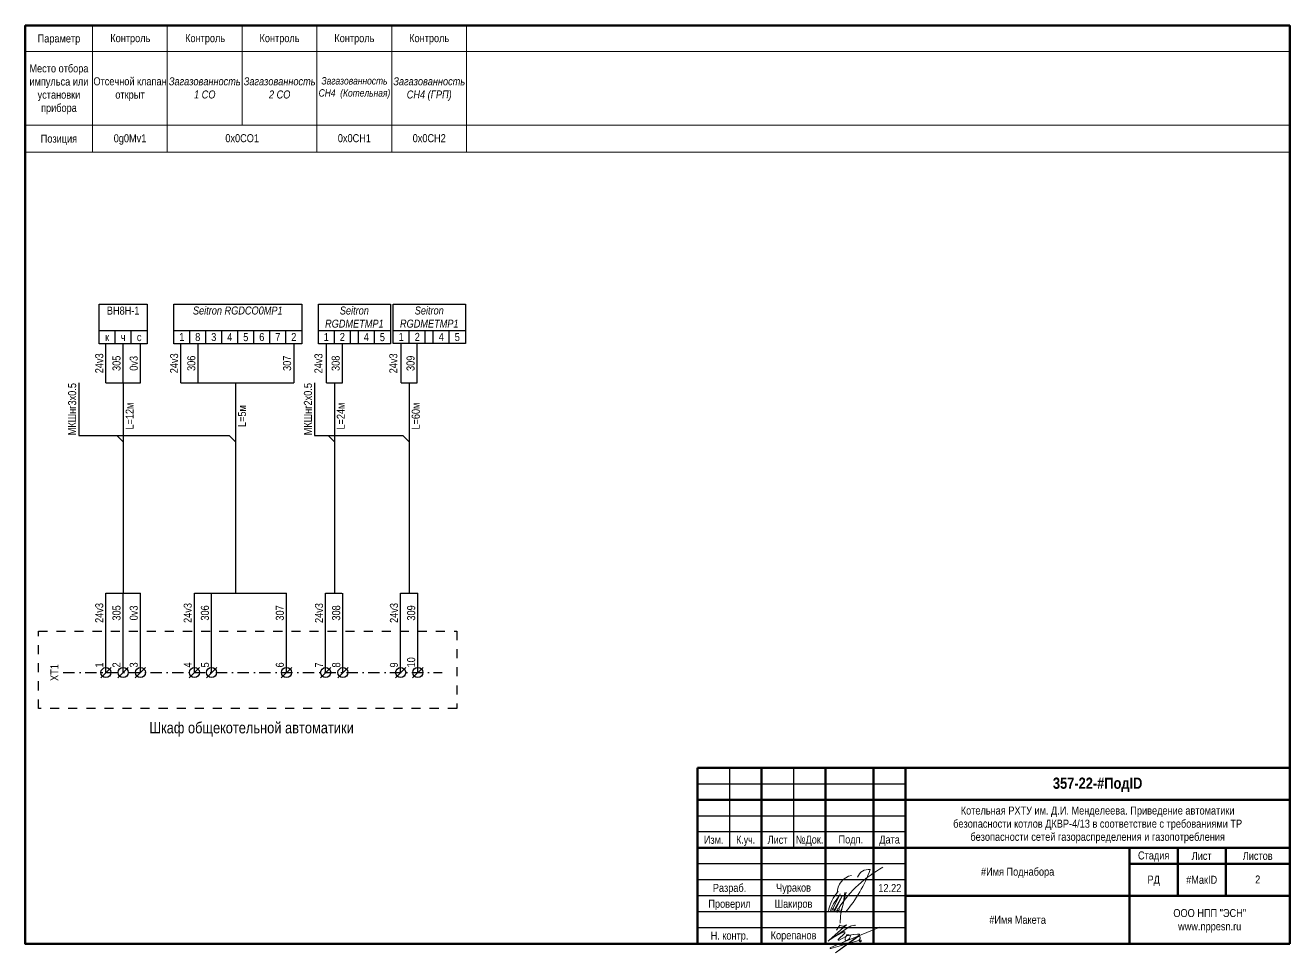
# Model space of a CAD drawing. Header units: millimetres. Extents: x -6000 to 26000, y -6000 to 26000.
# Drawn here: x 20 to 415, y -934.2 to -644.3 of the extents above; entities that cross this region are included whole.
import ezdxf

# ---------------------------------------------------------------- set-up
doc = ezdxf.new("R2010")
doc.units = ezdxf.units.MM
doc.header["$MEASUREMENT"] = 0
doc.linetypes.add('Штриховая', pattern=[5.644444, 2.822222, -2.822222])
doc.linetypes.add('Штрихпунктирная', pattern=[6.702778, 3.527778, -1.763889, 0, -1.411111])
for name, color, linetype, lineweight in [('0_Ном._пера__1', 7, 'Continuous', 15), ('0_Ном._пера__21', 7, 'Continuous', 30), ('0_Ном._пера__246', 7, 'Continuous', 100), ('2D - Общий_Ном._пера__1', 7, 'Continuous', 15), ('2D - Общий_Ном._пера__21', 7, 'Continuous', 30), ('Аннотация - Текст_Ном._пера__1', 7, 'Continuous', 15)]:
    doc.layers.add(name, color=color, linetype=linetype, lineweight=lineweight)
doc.layers.add('0_Ном._пера__9', color=7, linetype='Continuous', lineweight=15, true_color=0x3dad99)
doc.styles.add('СГЕНЕРИР_СТИЛЬ_1', font='ARIALN.TTF')
doc.styles.add('СГЕНЕРИР_СТИЛЬ_2', font='')
doc.styles.add('СГЕНЕРИР_СТИЛЬ_4', font='ARIALN.TTF')
doc.styles.get('СГЕНЕРИР_СТИЛЬ_2').set_extended_font_data('Arial Narrow', italic=True)

msp = doc.modelspace()

# ---------------------------------------------------------------- linework, layer by layer
at = {"layer": '0_Ном._пера__21', "color": 7, "linetype": 'Continuous', "lineweight": 30}
for p, q in [((68.57, -756.1), (103.88, -756.1)), ((85.68, -756.1), (85.68, -821.78)), ((114.05, -756.1), (119.05, -756.1)), ((116.55, -756.1), (116.55, -821.78)), ((137.45, -756.1), (142.45, -756.1)), ((139.95, -756.1), (139.95, -821.78)), ((72.83, -821.78), (101.61, -821.78)), ((113.83, -821.78), (118.93, -821.78)), ((137.26, -821.78), (142.64, -821.78)), ((415, -876.4), (230, -876.4)), ((230, -876.4), (230, -931.4)), ((240, -876.4), (240, -901.4)), ((250, -876.4), (250, -931.4)), ((260, -876.4), (260, -901.4)), ((270, -876.4), (270, -931.4)), ((285, -876.4), (285, -931.4)), ((295, -876.4), (295, -931.4)), ((230, -881.4), (295, -881.4)), ((415, -886.4), (230, -886.4)), ((230, -891.4), (295, -891.4)), ((295, -896.4), (230, -896.4)), ((415, -901.4), (230, -901.4)), ((365, -931.4), (365, -901.4)), ((380, -901.4), (380, -916.4)), ((395, -901.4), (395, -916.4)), ((295, -906.4), (230, -906.4)), ((415, -906.4), (365, -906.4)), ((295, -911.4), (230, -911.4)), ((295, -916.4), (230, -916.4)), ((415, -916.4), (295, -916.4)), ((295, -921.4), (230, -921.4)), ((295, -926.4), (230, -926.4))]:
    msp.add_line(p, q, dxfattribs=at)
at = {"layer": '0_Ном._пера__246', "color": 7, "linetype": 'Continuous', "lineweight": 100}
for p, q in [((415, -876.4), (230, -876.4)), ((230, -876.4), (230, -931.4)), ((250, -876.4), (250, -931.4)), ((270, -876.4), (270, -931.4)), ((285, -876.4), (285, -931.4)), ((295, -876.4), (295, -931.4)), ((415, -886.4), (230, -886.4)), ((415, -901.4), (230, -901.4)), ((365, -931.4), (365, -901.4)), ((380, -901.4), (380, -916.4)), ((395, -901.4), (395, -916.4)), ((415, -906.4), (365, -906.4)), ((415, -916.4), (295, -916.4))]:
    msp.add_line(p, q, dxfattribs=at)
at = {"layer": '0_Ном._пера__246', "color": 7, "linetype": 'Continuous', "lineweight": 100, "flags": 128}
msp.add_lwpolyline([(415, -931.4), (415, -644.4), (20, -644.4), (20, -931.4)], close=True, dxfattribs=at)
at = {"layer": '0_Ном._пера__9', "color": 135, "linetype": 'Continuous', "lineweight": 15, "true_color": 0x3dad99}
for p, q in [((274.54, -915.74), (271.86, -921.29)), ((275.49, -919.04), (276.47, -915.28)), ((275.49, -919.04), (276.07, -915.3)), ((272.35, -921.39), (275.1, -916.6)), ((275.1, -916.6), (272.84, -921.29)), ((274.53, -921.55), (275.27, -919.81)), ((273.33, -921.39), (273.51, -921.07)), ((274.27, -920.46), (274.13, -921.5))]:
    msp.add_line(p, q, dxfattribs=at)
at = {"layer": '0_Ном._пера__9', "color": 135, "linetype": 'Continuous', "lineweight": 15, "true_color": 0x3dad99, "flags": 128}
for points in [[(273.37, -927.16), (274.48, -925.53, -0.414214), (274.51, -925.52), (274.64, -925.61, 0.267949), (275.98, -925.71), (276.48, -925.47, -0.775573), (276.51, -925.5), (271.17, -930.25), (270.81, -930.59), (270.95, -930.45, 0.030067), (271.39, -930.08), (276.91, -926.39, -0.091908), (278.11, -925.81), (279.12, -925.54, -0.933541), (279.19, -925.66)], [(271.87, -929.77), (275.11, -927.93, -0.08719), (275.64, -927.7), (275.75, -927.67, -0.702393), (275.98, -928.01), (273.94, -930.03, 0.136086), (273.9, -930.14, 0.443716), (274.02, -930.28), (274.18, -930.28, 0.161222), (274.25, -930.25), (276.29, -929.05, -0.026522), (276.38, -928.99, -0.768791), (276.46, -929.06), (276.23, -929.5, 0.105043), (276.11, -929.92, 0.43472), (276.54, -930.38, 0.16132), (276.66, -930.34), (277.28, -929.88, 0.102211), (277.56, -929.56), (277.58, -929.52, -0.023478), (277.62, -929.46, 0.197304), (277.75, -928.91, 0.161257), (277.69, -928.79, 0.094433), (277.46, -928.64), (277.44, -928.63, 0.083774), (277.2, -928.58, 0.05387), (276.8, -928.6, 0.985858), (276.69, -928.92), (278.65, -928.48, -0.027151), (278.73, -928.47), (280.02, -928.32, -0.046388), (280.15, -928.32), (280.38, -928.34, -0.65616), (280.5, -928.69), (273.14, -934.17), (279.32, -929.67), (280.16, -929.11), (280.27, -929.1, -0.038414), (280.38, -929.09), (280.48, -929.09), (280.5, -929.09, -0.402341), (280.8, -929.7, 0.020676), (280.78, -929.76), (280.55, -930.13, 0.467701), (280.83, -930.74, 0.131652), (281.07, -930.66, 0.726247), (280.97, -930.28), (280.88, -930.27, 0.115506), (280.74, -930.28), (274.6, -931.99), (271.6, -932.82), (271.48, -932.81, -0.747293), (271.44, -932.66), (273.5, -931.68), (286.93, -926.21)]]:
    msp.add_lwpolyline(points, format="xyb", dxfattribs=at)
at = {"layer": '0_Ном._пера__9', "color": 135, "linetype": 'Continuous', "lineweight": 15, "true_color": 0x3dad99}
for centre, radius, start, end in [((306.41, -941.23), 38.51, 118.6981, 146.8966), ((243.78, -893.89), 42.61, 319.6537, 340.3805), ((283.34, -911.68), 3.52, 80.6082, 161.7985), ((279.27, -915.54), 5.66, 101.6434, 180.3746), ((283.79, -923.63), 13.12, 138.6736, 169.7126), ((286.05, -926.64), 15.59, 139.9163, 160.3208), ((296.11, -925.28), 21.55, 163.167, 179.0964), ((272.19, -921.09), 0.668, 353.3227, 96.6773), ((273.35, -920.79), 0.661, 268.7016, 341.1724)]:
    msp.add_arc(centre, radius, start, end, dxfattribs=at)
msp.add_ellipse((273.9, -920.86), major_axis=(0.248, 0.662), ratio=0.421875, dxfattribs=at)
at = {"layer": '2D - Общий_Ном._пера__1', "color": 7, "linetype": 'Continuous', "lineweight": 15}
for p, q in [((41.03, -644.31), (41.03, -683.85)), ((41.03, -644.4), (41.03, -683.94)), ((64.37, -644.31), (64.37, -683.85)), ((87.75, -644.31), (87.75, -675.49)), ((111.12, -644.31), (111.12, -683.85)), ((134.5, -644.31), (134.5, -683.85)), ((157.87, -644.31), (157.87, -683.85)), ((20, -652.52), (415, -652.52)), ((20, -675.58), (415, -675.58)), ((20, -683.94), (415, -683.94))]:
    msp.add_line(p, q, dxfattribs=at)
at = {"layer": '2D - Общий_Ном._пера__21', "color": 7, "linetype": 'Continuous', "lineweight": 30}
for p, q in [((43.08, -731.47), (58.08, -731.47)), ((43.08, -743.82), (43.08, -731.47)), ((58.08, -731.47), (58.08, -743.82)), ((66.38, -731.47), (106.38, -731.47)), ((66.38, -743.82), (66.38, -731.47)), ((106.38, -731.47), (106.38, -743.82)), ((111.55, -731.47), (134.08, -731.47)), ((111.55, -743.82), (111.55, -731.47)), ((134.08, -731.47), (134.08, -743.82)), ((134.95, -731.46), (157.48, -731.46)), ((134.95, -743.81), (134.95, -731.46)), ((157.48, -731.46), (157.48, -743.81)), ((43.08, -739.71), (58.08, -739.71)), ((48.08, -743.82), (48.08, -739.71)), ((53.08, -743.82), (53.08, -739.71)), ((66.38, -739.71), (106.38, -739.71)), ((71.38, -743.82), (71.38, -739.71)), ((76.38, -743.82), (76.38, -739.71)), ((81.38, -743.82), (81.38, -739.71)), ((86.38, -743.82), (86.38, -739.71)), ((91.38, -743.82), (91.38, -739.71)), ((96.38, -743.82), (96.38, -739.71)), ((101.38, -743.82), (101.38, -739.71)), ((111.55, -739.71), (134.08, -739.71)), ((116.55, -743.82), (116.55, -739.71)), ((121.55, -743.82), (121.55, -739.71)), ((124.05, -743.82), (124.05, -739.71)), ((129.05, -743.82), (129.05, -739.71)), ((134.95, -739.69), (157.48, -739.69)), ((139.95, -743.81), (139.95, -739.69)), ((144.95, -743.81), (144.95, -739.69)), ((147.45, -743.81), (147.45, -739.69)), ((152.45, -743.81), (152.45, -739.69)), ((58.08, -743.82), (43.08, -743.82)), ((45.2, -756.1), (45.2, -743.82)), ((50.58, -756.1), (50.58, -743.82)), ((55.96, -756.1), (55.96, -743.82)), ((106.38, -743.82), (66.38, -743.82)), ((68.57, -756.1), (68.57, -743.84)), ((73.96, -756.1), (73.96, -743.82)), ((103.88, -743.82), (103.88, -756.1)), ((134.08, -743.82), (111.55, -743.82)), ((114.05, -756.1), (114.05, -743.82)), ((119.05, -756.1), (119.05, -743.82)), ((157.48, -743.81), (134.95, -743.81)), ((137.45, -756.1), (137.45, -743.81)), ((142.45, -756.1), (142.45, -743.81)), ((36.73, -756.07), (36.73, -772.52)), ((45.2, -756.1), (55.96, -756.1)), ((50.58, -756.1), (50.58, -821.78)), ((110.38, -756.07), (110.38, -772.52)), ((36.73, -772.52), (83.7, -772.52)), ((50.58, -774.49), (48.61, -772.52)), ((85.68, -774.49), (83.7, -772.52)), ((110.38, -772.52), (137.97, -772.52)), ((116.55, -774.49), (114.57, -772.52)), ((139.95, -774.49), (137.97, -772.52)), ((45.2, -846.61), (45.2, -821.78)), ((45.2, -821.78), (55.96, -821.78)), ((50.58, -846.59), (50.58, -821.78)), ((55.96, -846.61), (55.96, -821.78)), ((72.83, -846.61), (72.83, -821.78)), ((78.21, -846.59), (78.21, -821.78)), ((101.61, -846.59), (101.61, -821.78)), ((113.83, -846.62), (113.83, -821.78)), ((119.22, -846.61), (119.22, -821.78)), ((137.26, -846.61), (137.26, -821.78)), ((142.64, -846.59), (142.64, -821.78)), ((43.57, -848.23), (46.81, -845)), ((48.96, -848.22), (52.19, -844.99)), ((54.34, -848.23), (57.57, -845)), ((71.2, -848.23), (74.44, -845)), ((76.58, -848.22), (79.82, -844.99)), ((99.98, -848.22), (103.22, -844.99)), ((112.21, -848.25), (115.44, -845.01)), ((117.59, -848.23), (120.82, -845)), ((135.63, -848.23), (138.87, -845)), ((141.01, -848.22), (144.25, -844.99))]:
    msp.add_line(p, q, dxfattribs=at)
at = {"layer": '2D - Общий_Ном._пера__21', "color": 7, "linetype": 'Штриховая', "lineweight": 30}
for p, q in [((24.11, -833.67), (154.79, -833.67)), ((24.11, -857.81), (24.11, -833.67)), ((154.79, -833.67), (154.79, -857.81)), ((154.79, -857.81), (24.11, -857.81))]:
    msp.add_line(p, q, dxfattribs=at)
at = {"layer": '2D - Общий_Ном._пера__21', "color": 7, "linetype": 'Штрихпунктирная', "lineweight": 30}
msp.add_line((31.87, -846.61), (150.22, -846.61), dxfattribs=at)
at = {"layer": '2D - Общий_Ном._пера__21', "color": 7, "linetype": 'Continuous', "lineweight": 30}
for centre in [(45.2, -846.61), (50.58, -846.59), (55.96, -846.61), (72.83, -846.61), (78.21, -846.59), (101.61, -846.59), (113.83, -846.62), (119.22, -846.61), (137.26, -846.61), (142.64, -846.59)]:
    msp.add_circle(centre, 1.57, dxfattribs=at)

# ---------------------------------------------------------------- texts
at = {"layer": '0_Ном._пера__1', "color": 7, "linetype": 'Continuous', "lineweight": 15, "attachment_point": 5}
for s, insert, char_height, style in [('\\A1;{\\pqc;\\fArial Narrow|b1|i0|c204|p34;357-22\\fArial Narrow|b1|i0|c204|p34;-\\fArial Narrow|b1|i0|c204|p34;#ПодID}', (355, -881.69), 3.5, 'СГЕНЕРИР_СТИЛЬ_4'), ('\\A1;{\\pqc;\\fArial Narrow|b0|i0|c204|p34;Изм.}', (235.04, -898.89), 2.5, 'СГЕНЕРИР_СТИЛЬ_1'), ('\\A1;{\\W0.950000x;\\pqc;\\fArial Narrow|b0|i0|c204|p34;К.уч.}', (245.04, -899.23), 2.5, 'СГЕНЕРИР_СТИЛЬ_1'), ('\\A1;{\\pqc;\\fArial Narrow|b0|i0|c204|p34;Лист}', (255, -898.89), 2.5, 'СГЕНЕРИР_СТИЛЬ_1'), ('\\A1;{\\pqc;\\fArial Narrow|b0|i0|c204|p34;№Док.}', (265, -899.16), 2.5, 'СГЕНЕРИР_СТИЛЬ_1'), ('\\A1;{\\pqc;\\fArial Narrow|b0|i0|c204|p34; Подп.}', (277.5, -899.12), 2.5, 'СГЕНЕРИР_СТИЛЬ_1'), ('\\A1;{\\pqc;\\fArial Narrow|b0|i0|c204|p34;Дата}', (290, -899.16), 2.5, 'СГЕНЕРИР_СТИЛЬ_1'), ('\\A1;{\\pqc;\\fArial Narrow|b0|i0|c204|p34;Стадия}', (372.5, -904.12), 2.5, 'СГЕНЕРИР_СТИЛЬ_1'), ('\\A1;{\\pqc;\\fArial Narrow|b0|i0|c204|p34;Лист}', (387.5, -903.91), 2.5, 'СГЕНЕРИР_СТИЛЬ_1'), ('\\A1;{\\pqc;\\fArial Narrow|b0|i0|c204|p34;Листов}', (405, -903.91), 2.5, 'СГЕНЕРИР_СТИЛЬ_1'), ('\\A1;{\\pqc;\\fArial Narrow|b0|i0|c204|p34;#Имя Поднабора}', (330, -909.21), 2.5, 'СГЕНЕРИР_СТИЛЬ_1'), ('\\A1;{\\pqc;\\fArial Narrow|b0|i0|c204|p34;РД}', (372.5, -911.68), 2.5, 'СГЕНЕРИР_СТИЛЬ_1'), ('\\A1;{\\pqc;\\fArial Narrow|b0|i0|c204|p34;#МакID}', (387.5, -911.39), 2.5, 'СГЕНЕРИР_СТИЛЬ_1'), ('\\A1;{\\pqc;\\fArial Narrow|b0|i0|c204|p34;#Имя Макета}', (330, -923.89), 2.5, 'СГЕНЕРИР_СТИЛЬ_1')]:
    msp.add_mtext(s, dxfattribs=dict(at, insert=insert, char_height=char_height, style=style))
at = {"layer": '0_Ном._пера__1', "color": 7, "linetype": 'Continuous', "lineweight": 15, "insert": (355, -894.21), "char_height": 2.5, "width": 102.1134, "attachment_point": 5, "line_spacing_factor": 0.984993, "style": 'СГЕНЕРИР_СТИЛЬ_1'}
msp.add_mtext('\\A1;{\\pqc;\\fArial Narrow|b0|i0|c204|p34;Котельная РХТУ им. Д.И. Менделеева. Приведение автоматики безопасности котлов ДКВР-4/13 в соответствие с требованиями ТР безопасности сетей газораспределения и газопотребления}', dxfattribs=at)
at = {"layer": '0_Ном._пера__1', "color": 7, "linetype": 'Continuous', "lineweight": 15, "insert": (390, -924.22), "char_height": 2.5, "attachment_point": 5, "line_spacing_factor": 0.996855, "style": 'СГЕНЕРИР_СТИЛЬ_1'}
msp.add_mtext('\\A1;{\\pqc;\\fArial Narrow|b0|i0|c204|p34;ООО НПП "ЭСН"\\P\\pqc;\\fArial Narrow|b0|i0|c204|p34;www.nppesn.ru}', dxfattribs=at)
at = {"layer": 'Аннотация - Текст_Ном._пера__1', "color": 7, "linetype": 'Continuous', "lineweight": 15, "attachment_point": 2}
for s, insert, char_height, style in [('\\A1;{\\pqc;\\fArial Narrow|b0|i0|c204|p34;Параметр}', (30.51, -647.18), 2.5, 'СГЕНЕРИР_СТИЛЬ_1'), ('\\A1;{\\pqc;\\fArial Narrow|b0|i0|c204|p34;Контроль}', (52.81, -647.09), 2.5, 'СГЕНЕРИР_СТИЛЬ_1'), ('\\A1;{\\pqc;\\fArial Narrow|b0|i0|c204|p34;Контроль}', (76.18, -647.09), 2.5, 'СГЕНЕРИР_СТИЛЬ_1'), ('\\A1;{\\pqc;\\fArial Narrow|b0|i0|c204|p34;Контроль}', (99.43, -647.09), 2.5, 'СГЕНЕРИР_СТИЛЬ_1'), ('\\A1;{\\pqc;\\fArial Narrow|b0|i0|c204|p34;Контроль}', (122.81, -647.09), 2.5, 'СГЕНЕРИР_СТИЛЬ_1'), ('\\A1;{\\pqc;\\fArial Narrow|b0|i0|c204|p34;Контроль}', (146.18, -647.09), 2.5, 'СГЕНЕРИР_СТИЛЬ_1'), ('\\A1;{\\pqc;\\fArial Narrow|b0|i0|c204|p34;Позиция}', (30.51, -678.48), 2.5, 'СГЕНЕРИР_СТИЛЬ_1'), ('\\A1;{\\pqc;\\fArial Narrow|b0|i0|c204|p34;0g0Mv1}', (52.72, -678.38), 2.5, 'СГЕНЕРИР_СТИЛЬ_1'), ('\\A1;{\\pqc;\\fArial Narrow|b0|i0|c204|p34;0x0CO1}', (87.75, -678.35), 2.5, 'СГЕНЕРИР_СТИЛЬ_1'), ('\\A1;{\\pqc;\\fArial Narrow|b0|i0|c204|p34;0x0CH1}', (122.81, -678.35), 2.5, 'СГЕНЕРИР_СТИЛЬ_1'), ('\\A1;{\\pqc;\\fArial Narrow|b0|i0|c204|p34;0x0CH\\fArial Narrow|b0|i0|c204|p34;2}', (146.19, -678.35), 2.5, 'СГЕНЕРИР_СТИЛЬ_1'), ('\\A1;{\\pqc;\\fArial Narrow|b0|i0|c204|p34;ВН\\fArial Narrow|b0|i0|c204|p34;8\\fArial Narrow|b0|i0|c204|p34;Н-1}', (50.58, -732.24), 2.5, 'СГЕНЕРИР_СТИЛЬ_1'), ('\\A1;{\\pqc;\\fArial Narrow|b0|i1|c204|p34;Seitron RGDCO0MP1}', (86.38, -732.21), 2.5, 'СГЕНЕРИР_СТИЛЬ_2'), ('\\A1;{\\pqc;\\fArial Narrow|b0|i0|c204|p34;к}', (45.58, -740.52), 2.5, 'СГЕНЕРИР_СТИЛЬ_1'), ('\\A1;{\\pqc;\\fArial Narrow|b0|i0|c204|p34;ч}', (50.58, -740.52), 2.5, 'СГЕНЕРИР_СТИЛЬ_1'), ('\\A1;{\\pqc;\\fArial Narrow|b0|i0|c204|p34;с}', (55.58, -740.52), 2.5, 'СГЕНЕРИР_СТИЛЬ_1'), ('\\A1;{\\pqc;\\fArial Narrow|b0|i0|c204|p34;1}', (68.88, -740.48), 2.5, 'СГЕНЕРИР_СТИЛЬ_1'), ('\\A1;{\\pqc;\\fArial Narrow|b0|i0|c204|p34;8}', (73.88, -740.48), 2.5, 'СГЕНЕРИР_СТИЛЬ_1'), ('\\A1;{\\pqc;\\fArial Narrow|b0|i0|c204|p34;3}', (78.88, -740.48), 2.5, 'СГЕНЕРИР_СТИЛЬ_1'), ('\\A1;{\\pqc;\\fArial Narrow|b0|i0|c204|p34;4}', (83.88, -740.49), 2.5, 'СГЕНЕРИР_СТИЛЬ_1'), ('\\A1;{\\pqc;\\fArial Narrow|b0|i0|c204|p34;5}', (88.88, -740.52), 2.5, 'СГЕНЕРИР_СТИЛЬ_1'), ('\\A1;{\\pqc;\\fArial Narrow|b0|i0|c204|p34;6}', (93.88, -740.48), 2.5, 'СГЕНЕРИР_СТИЛЬ_1'), ('\\A1;{\\pqc;\\fArial Narrow|b0|i0|c204|p34;7}', (98.88, -740.52), 2.5, 'СГЕНЕРИР_СТИЛЬ_1'), ('\\A1;{\\pqc;\\fArial Narrow|b0|i0|c204|p34;2}', (103.88, -740.48), 2.5, 'СГЕНЕРИР_СТИЛЬ_1'), ('\\A1;{\\pqc;\\fArial Narrow|b0|i0|c204|p34;1}', (114.05, -740.48), 2.5, 'СГЕНЕРИР_СТИЛЬ_1'), ('\\A1;{\\pqc;\\fArial Narrow|b0|i0|c204|p34;2}', (119.05, -740.48), 2.5, 'СГЕНЕРИР_СТИЛЬ_1'), ('\\A1;{\\pqc;\\fArial Narrow|b0|i0|c204|p34;4}', (126.55, -740.49), 2.5, 'СГЕНЕРИР_СТИЛЬ_1'), ('\\A1;{\\pqc;\\fArial Narrow|b0|i0|c204|p34;5}', (131.55, -740.52), 2.5, 'СГЕНЕРИР_СТИЛЬ_1'), ('\\A1;{\\pqc;\\fArial Narrow|b0|i0|c204|p34;1}', (137.45, -740.46), 2.5, 'СГЕНЕРИР_СТИЛЬ_1'), ('\\A1;{\\pqc;\\fArial Narrow|b0|i0|c204|p34;2}', (142.45, -740.46), 2.5, 'СГЕНЕРИР_СТИЛЬ_1'), ('\\A1;{\\pqc;\\fArial Narrow|b0|i0|c204|p34;4}', (149.95, -740.47), 2.5, 'СГЕНЕРИР_СТИЛЬ_1'), ('\\A1;{\\pqc;\\fArial Narrow|b0|i0|c204|p34;5}', (154.95, -740.5), 2.5, 'СГЕНЕРИР_СТИЛЬ_1'), ('\\A1;{\\pqc;\\fArial Narrow|b0|i0|c204|p34;Шкаф \\fArial Narrow|b0|i0|c204|p34;общекотельной автоматики}', (90.68, -862.11), 3.5, 'СГЕНЕРИР_СТИЛЬ_1'), ('\\A1;{\\pqc;\\fArial Narrow|b0|i0|c204|p34;2}', (405, -910.03), 2.5, 'СГЕНЕРИР_СТИЛЬ_1'), ('\\A1;{\\pqc;\\fArial Narrow|b0|i0|c204|p34;Разраб.}', (240, -912.64), 2.5, 'СГЕНЕРИР_СТИЛЬ_1'), ('\\A1;{\\pqc;\\fArial Narrow|b0|i0|c204|p34;Чураков}', (260, -912.57), 2.5, 'СГЕНЕРИР_СТИЛЬ_1'), ('\\A1;{\\pqc;\\fArial Narrow|b0|i0|c204|p34;12.22}', (290.08, -912.7), 2.5, 'СГЕНЕРИР_СТИЛЬ_1'), ('\\A1;{\\pqc;\\fArial Narrow|b0|i0|c204|p34;Проверил}', (240, -917.61), 2.5, 'СГЕНЕРИР_СТИЛЬ_1'), ('\\A1;{\\pqc;\\fArial Narrow|b0|i0|c204|p34;Шакиров}', (260, -917.61), 2.5, 'СГЕНЕРИР_СТИЛЬ_1'), ('\\A1;{\\pqc;\\fArial Narrow|b0|i0|c204|p34;Н. контр.}', (240, -927.56), 2.5, 'СГЕНЕРИР_СТИЛЬ_1'), ('\\A1;{\\pqc;\\fArial Narrow|b0|i0|c204|p34;Корепанов}', (260, -927.48), 2.5, 'СГЕНЕРИР_СТИЛЬ_1')]:
    msp.add_mtext(s, dxfattribs=dict(at, insert=insert, char_height=char_height, style=style))
for s, insert, char_height, width, line_spacing_factor, style in [('\\A1;{\\pqc;\\fArial Narrow|b0|i0|c204|p34;Место отбора импульса или установки прибора}', (30.51, -656.54), 2.5, 21.0254, 0.986465, 'СГЕНЕРИР_СТИЛЬ_1'), ('\\A1;{\\pqc;\\fArial Narrow|b0|i0|c204|p34;Отсечной клапан открыт}', (52.72, -660.58), 2.5, 23.3734, 0.996855, 'СГЕНЕРИР_СТИЛЬ_1'), ('\\A1;{\\pqc;\\fArial Narrow|b0|i1|c204|p34;Загазованность 1 СО}', (76.07, -660.58), 2.5, 23.3734, 0.984487, 'СГЕНЕРИР_СТИЛЬ_2'), ('\\A1;{\\pqc;\\fArial Narrow|b0|i1|c204|p34;Загазованность 2 СО}', (99.46, -660.58), 2.5, 23.3734, 0.984487, 'СГЕНЕРИР_СТИЛЬ_2'), ('\\A1;{\\pqc;\\fArial Narrow|b0|i1|c204|p34;Загазованность СН4 \\fArial Narrow|b0|i1|c204|p34; (\\fArial Narrow|b0|i1|c204|p34;Котельная)}', (122.83, -660.52), 2.3, 23.3734, 0.986822, 'СГЕНЕРИР_СТИЛЬ_2'), ('\\A1;{\\pqc;\\fArial Narrow|b0|i1|c204|p34;Загазованность СН4\\fArial Narrow|b0|i1|c204|p34; (ГРП)}', (146.19, -660.58), 2.5, 23.3734, 0.986822, 'СГЕНЕРИР_СТИЛЬ_2'), ('\\A1;{\\pqc;\\fArial Narrow|b0|i1|c204|p34;Seitron RGD\\fArial Narrow|b0|i1|c204|p34;MET\\fArial Narrow|b0|i1|c204|p34;MP1}', (122.8, -732.21), 2.5, 22.5, 0.984487, 'СГЕНЕРИР_СТИЛЬ_2'), ('\\A1;{\\pqc;\\fArial Narrow|b0|i1|c204|p34;Seitron RGD\\fArial Narrow|b0|i1|c204|p34;MET\\fArial Narrow|b0|i1|c204|p34;MP1}', (146.2, -732.2), 2.5, 22.5, 0.984487, 'СГЕНЕРИР_СТИЛЬ_2')]:
    msp.add_mtext(s, dxfattribs=dict(at, insert=insert, char_height=char_height, width=width, line_spacing_factor=line_spacing_factor, style=style))
at = {"layer": 'Аннотация - Текст_Ном._пера__1', "color": 7, "linetype": 'Continuous', "lineweight": 15, "char_height": 2.5, "attachment_point": 2, "rotation": 90, "style": 'СГЕНЕРИР_СТИЛЬ_1'}
for s, insert in [('\\A1;{\\pqc;\\fArial Narrow|b0|i0|c204|p34;24v3}', (41.85, -749.96)), ('\\A1;{\\pqc;\\fArial Narrow|b0|i0|c204|p34;3\\fArial Narrow|b0|i0|c204|p34;05}', (47.24, -749.96)), ('\\A1;{\\pqc;\\fArial Narrow|b0|i0|c204|p34;0\\fArial Narrow|b0|i0|c204|p34;v3}', (52.62, -749.96)), ('\\A1;{\\pqc;\\fArial Narrow|b0|i0|c204|p34;24v3}', (65.23, -749.96)), ('\\A1;{\\pqc;\\fArial Narrow|b0|i0|c204|p34;3\\fArial Narrow|b0|i0|c204|p34;06}', (70.61, -749.95)), ('\\A1;{\\pqc;\\fArial Narrow|b0|i0|c204|p34;3\\fArial Narrow|b0|i0|c204|p34;07}', (100.53, -749.95)), ('\\A1;{\\pqc;\\fArial Narrow|b0|i0|c204|p34;24v3}', (110.32, -749.99)), ('\\A1;{\\pqc;\\fArial Narrow|b0|i0|c204|p34;3\\fArial Narrow|b0|i0|c204|p34;08}', (115.7, -749.96)), ('\\A1;{\\pqc;\\fArial Narrow|b0|i0|c204|p34;24v3}', (133.72, -749.98)), ('\\A1;{\\pqc;\\fArial Narrow|b0|i0|c204|p34;3\\fArial Narrow|b0|i0|c204|p34;09}', (139.1, -749.96)), ('\\A1;{\\pqc;\\fArial Narrow|b0|i0|c204|p34;МКШнг\\fArial Narrow|b0|i0|c204|p34;3\\fArial Narrow|b0|i0|c204|p34;х0.5}', (33.38, -764.29)), ('\\A1;{\\pqc;\\fArial Narrow|b0|i0|c204|p34;МКШнг\\fArial Narrow|b0|i0|c204|p34;2\\fArial Narrow|b0|i0|c204|p34;х0.5}', (107.04, -764.29)), ('\\A1;{\\pqc;\\fArial Narrow|b0|i0|c204|p34;L=1\\fArial Narrow|b0|i0|c204|p34;2\\fArial Narrow|b0|i0|c204|p34;м}', (51.35, -766.46)), ('\\A1;{\\pqc;\\fArial Narrow|b0|i0|c204|p34;L=\\fArial Narrow|b0|i0|c204|p34;5\\fArial Narrow|b0|i0|c204|p34;м}', (86.46, -766.46)), ('\\A1;{\\pqc;\\fArial Narrow|b0|i0|c204|p34;L=\\fArial Narrow|b0|i0|c204|p34;24\\fArial Narrow|b0|i0|c204|p34;м}', (117.32, -766.46)), ('\\A1;{\\pqc;\\fArial Narrow|b0|i0|c204|p34;L=\\fArial Narrow|b0|i0|c204|p34;6\\fArial Narrow|b0|i0|c204|p34;0м}', (140.72, -766.46)), ('\\A1;{\\pqc;\\fArial Narrow|b0|i0|c204|p34;24v3}', (41.85, -827.98)), ('\\A1;{\\pqc;\\fArial Narrow|b0|i0|c204|p34;24v3}', (69.48, -827.99)), ('\\A1;{\\pqc;\\fArial Narrow|b0|i0|c204|p34;24v3}', (110.49, -828.01)), ('\\A1;{\\pqc;\\fArial Narrow|b0|i0|c204|p34;24v3}', (133.91, -827.99)), ('\\A1;{\\pqc;\\fArial Narrow|b0|i0|c204|p34;3\\fArial Narrow|b0|i0|c204|p34;05}', (47.24, -827.98)), ('\\A1;{\\pqc;\\fArial Narrow|b0|i0|c204|p34;0\\fArial Narrow|b0|i0|c204|p34;v3}', (52.62, -827.98)), ('\\A1;{\\pqc;\\fArial Narrow|b0|i0|c204|p34;3\\fArial Narrow|b0|i0|c204|p34;06}', (74.86, -827.98)), ('\\A1;{\\pqc;\\fArial Narrow|b0|i0|c204|p34;3\\fArial Narrow|b0|i0|c204|p34;07}', (98.26, -827.98)), ('\\A1;{\\pqc;\\fArial Narrow|b0|i0|c204|p34;3\\fArial Narrow|b0|i0|c204|p34;08}', (115.87, -827.98)), ('\\A1;{\\pqc;\\fArial Narrow|b0|i0|c204|p34;3\\fArial Narrow|b0|i0|c204|p34;09}', (139.29, -827.98)), ('\\A1;{\\pqc;\\fArial Narrow|b0|i0|c204|p34;XT\\fArial Narrow|b0|i0|c204|p34;1}', (27.84, -846.61)), ('\\A1;{\\pqc;\\fArial Narrow|b0|i0|c204|p34;1}', (41.85, -844.23)), ('\\A1;{\\pqc;\\fArial Narrow|b0|i0|c204|p34;2}', (47.24, -844.22)), ('\\A1;{\\pqc;\\fArial Narrow|b0|i0|c204|p34;3}', (52.62, -844.23)), ('\\A1;{\\pqc;\\fArial Narrow|b0|i0|c204|p34;4}', (69.49, -844.23)), ('\\A1;{\\pqc;\\fArial Narrow|b0|i0|c204|p34;5}', (74.9, -844.22)), ('\\A1;{\\pqc;\\fArial Narrow|b0|i0|c204|p34;6}', (98.26, -844.22)), ('\\A1;{\\pqc;\\fArial Narrow|b0|i0|c204|p34;7}', (110.53, -844.25)), ('\\A1;{\\pqc;\\fArial Narrow|b0|i0|c204|p34;8}', (115.87, -844.23)), ('\\A1;{\\pqc;\\fArial Narrow|b0|i0|c204|p34;9}', (133.91, -844.23)), ('\\A1;{\\pqc;\\fArial Narrow|b0|i0|c204|p34;10}', (139.29, -843.42))]:
    msp.add_mtext(s, dxfattribs=dict(at, insert=insert))

doc.saveas('drawing.dxf')
